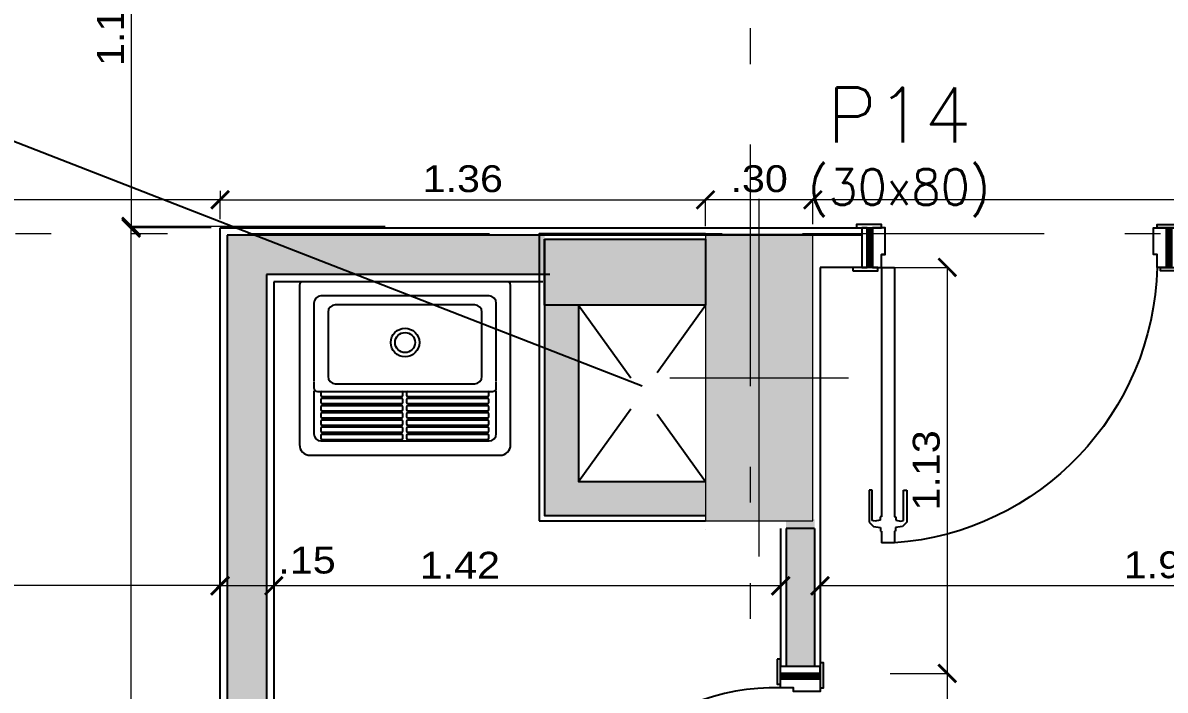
# Model space of a CAD drawing. Header units: metres. Extents: x 219 to 707, y -561 to -17.
# Drawn here: x 344.487 to 347.679, y -181.337 to -179.473 of the extents above; entities that cross this region are included whole.
import ezdxf
from ezdxf.enums import TextEntityAlignment as Align

# ---------------------------------------------------------------- set-up
doc = ezdxf.new("R2010")
doc.units = ezdxf.units.M
doc.linetypes.add('CYPE_RAYAPUNTOPUNTO', pattern=[0.45, 0.225, -0.075, 0, -0.075, 0, -0.075])
doc.linetypes.add('HIDDEN', pattern=[0.375, 0.25, -0.125])
for name, color, linetype in [('A-Aberturas', 2, 'Continuous'), ('A-Equipamiento fijo', 253, 'Continuous'), ('A-Muros', 4, 'Continuous'), ('A-Proyección', 1, 'HIDDEN'), ('A-Revoques', 1, 'Continuous'), ('CORRECCIONES', 1, 'Continuous'), ('Dr Ejes en bloque', 4, 'Continuous'), ('TCOTA', 1, 'Continuous')]:
    doc.layers.add(name, color=color, linetype=linetype)
for name, color, linetype, lineweight in [('COTAS_REPLANTEO', 7, 'CYPE_RAYAPUNTOPUNTO', 0), ('PILAR_DIM', 253, 'Continuous', 0), ('PILAR_EJES', 1, 'Continuous', 0), ('PILAR_HORMIGON', 5, 'Continuous', 20), ('PILAR_REF', 253, 'Continuous', 0)]:
    doc.layers.add(name, color=color, linetype=linetype, lineweight=lineweight)
for name, color, linetype, transparency in [('M-Muro hueco 11', 141, 'Continuous', 0.5), ('M1-Muro Común 20', 12, 'Continuous', 0.5), ('M3- Muro Hueco 15', 113, 'Continuous', 0.7)]:
    doc.layers.add(name, color=color, linetype=linetype, transparency=transparency)
doc.styles.add('1-50', font='arial.ttf', dxfattribs={"width": 1.1, "height": 0.075})
doc.styles.add('CYPETXT', font='romans', dxfattribs={"height": 0.2})
doc.dimstyles.new('1-50', dxfattribs={"dimscale": 0, "dimtxt": 0.075, "dimasz": 0.05, "dimexe": 0, "dimexo": 0.025, "dimgap": 0.02, "dimtad": 1, "dimzin": 4, "dimdsep": 46, "dimtxsty": '1-50', "dimblk": 'ARCHTICK', "dimcen": 0.09, "dimclrd": 256, "dimclre": 8, "dimclrt": 2, "dimadec": 0, "dimazin": 3, "dimtfac": 1, "dimtofl": 0, "dimtmove": 2, "dimatfit": 3, "dimldrblk": 'OPEN90', "dimfxl": 1, "dimtolj": 1, "dimtzin": 0, "dimlwd": 18, "dimlwe": 18, "dimarcsym": 0})

# ---------------------------------------------------------------- blocks, each defined once
blk = doc.blocks.new('Ltg')
for p, q in [((-0.01, 0), (-0.58, 0)), ((-0.59, -0.01), (-0.59, -0.455)), ((0, -0.455), (0, -0.01)), ((-0.55, -0.06), (-0.55, -0.2769)), ((-0.06, -0.04), (-0.53, -0.04)), ((-0.04, -0.2769), (-0.04, -0.06)), ((-0.51, -0.085), (-0.51, -0.265)), ((-0.1, -0.065), (-0.49, -0.065)), ((-0.08, -0.265), (-0.08, -0.085)), ((-0.55, -0.2784), (-0.55, -0.2965)), ((-0.49, -0.285), (-0.1, -0.285)), ((-0.04, -0.2965), (-0.04, -0.2784)), ((-0.55, -0.305), (-0.55, -0.425)), ((-0.54, -0.3065), (-0.5275, -0.3065)), ((-0.5305, -0.3095), (-0.5305, -0.3175)), ((-0.5275, -0.3065), (-0.064, -0.3065)), ((-0.301, -0.3175), (-0.301, -0.3095)), ((-0.2905, -0.3095), (-0.2905, -0.3175)), ((-0.064, -0.3065), (-0.05, -0.3065)), ((-0.061, -0.3175), (-0.061, -0.3095)), ((-0.04, -0.425), (-0.04, -0.305)), ((-0.5305, -0.3295), (-0.5305, -0.3375)), ((-0.5305, -0.3495), (-0.5305, -0.3575)), ((-0.5275, -0.3205), (-0.304, -0.3205)), ((-0.304, -0.3265), (-0.5275, -0.3265)), ((-0.5275, -0.3405), (-0.304, -0.3405)), ((-0.304, -0.3465), (-0.5275, -0.3465)), ((-0.301, -0.3375), (-0.301, -0.3295)), ((-0.301, -0.3575), (-0.301, -0.3495)), ((-0.2905, -0.3295), (-0.2905, -0.3375)), ((-0.2905, -0.3495), (-0.2905, -0.3575)), ((-0.2875, -0.3205), (-0.064, -0.3205)), ((-0.064, -0.3265), (-0.2875, -0.3265)), ((-0.2875, -0.3405), (-0.064, -0.3405)), ((-0.064, -0.3465), (-0.2875, -0.3465)), ((-0.061, -0.3375), (-0.061, -0.3295)), ((-0.061, -0.3575), (-0.061, -0.3495)), ((-0.5305, -0.3695), (-0.5305, -0.3775)), ((-0.5275, -0.3605), (-0.304, -0.3605)), ((-0.304, -0.3665), (-0.5275, -0.3665)), ((-0.5275, -0.3805), (-0.304, -0.3805)), ((-0.301, -0.3775), (-0.301, -0.3695)), ((-0.2905, -0.3695), (-0.2905, -0.3775)), ((-0.2875, -0.3605), (-0.064, -0.3605)), ((-0.064, -0.3665), (-0.2875, -0.3665)), ((-0.2875, -0.3805), (-0.064, -0.3805)), ((-0.061, -0.3775), (-0.061, -0.3695)), ((-0.5305, -0.3895), (-0.5305, -0.3975)), ((-0.5305, -0.4095), (-0.5305, -0.4175)), ((-0.304, -0.3865), (-0.5275, -0.3865)), ((-0.5275, -0.4005), (-0.304, -0.4005)), ((-0.304, -0.4065), (-0.5275, -0.4065)), ((-0.301, -0.3975), (-0.301, -0.3895)), ((-0.301, -0.4175), (-0.301, -0.4095)), ((-0.2905, -0.3895), (-0.2905, -0.3975)), ((-0.2905, -0.4095), (-0.2905, -0.4175)), ((-0.064, -0.3865), (-0.2875, -0.3865)), ((-0.2875, -0.4005), (-0.064, -0.4005)), ((-0.064, -0.4065), (-0.2875, -0.4065)), ((-0.061, -0.3975), (-0.061, -0.3895)), ((-0.061, -0.4175), (-0.061, -0.4095)), ((-0.5305, -0.4295), (-0.5305, -0.4375)), ((-0.53, -0.445), (-0.06, -0.445)), ((-0.5275, -0.4205), (-0.304, -0.4205)), ((-0.304, -0.4265), (-0.5275, -0.4265)), ((-0.5275, -0.4405), (-0.304, -0.4405)), ((-0.301, -0.4375), (-0.301, -0.4295)), ((-0.2905, -0.4295), (-0.2905, -0.4375)), ((-0.2875, -0.4205), (-0.064, -0.4205)), ((-0.064, -0.4265), (-0.2875, -0.4265)), ((-0.2875, -0.4405), (-0.064, -0.4405)), ((-0.061, -0.4375), (-0.061, -0.4295)), ((-0.56, -0.485), (-0.03, -0.485))]:
    blk.add_line(p, q)
for radius in [0.04, 0.028]:
    blk.add_circle((-0.295, -0.17), radius)
for centre, radius, start, end in [((-0.58, -0.01), 0.01, 90, 180), ((-0.01, -0.01), 0.01, 0, 90), ((-0.53, -0.06), 0.02, 90, 180), ((-0.06, -0.06), 0.02, 0, 90), ((-0.49, -0.085), 0.02, 90, 180), ((-0.1, -0.085), 0.02, 0, 90), ((-0.49, -0.265), 0.02, 180, 270), ((-0.1, -0.265), 0.02, 270, 0), ((-0.54, -0.2965), 0.01, 180, 270), ((-0.5275, -0.3095), 0.003, 90, 180), ((-0.5275, -0.3175), 0.003, 180, 270), ((-0.304, -0.3095), 0.003, 0, 90), ((-0.304, -0.3175), 0.003, 270, 0), ((-0.2875, -0.3095), 0.003, 90, 180), ((-0.2875, -0.3175), 0.003, 180, 270), ((-0.064, -0.3095), 0.003, 0, 90), ((-0.064, -0.3175), 0.003, 270, 0), ((-0.05, -0.2965), 0.01, 270, 360), ((-0.5275, -0.3295), 0.003, 90, 180), ((-0.5275, -0.3375), 0.003, 180, 270), ((-0.5275, -0.3495), 0.003, 90, 180), ((-0.304, -0.3295), 0.003, 0, 90), ((-0.304, -0.3375), 0.003, 270, 0), ((-0.304, -0.3495), 0.003, 0, 90), ((-0.2875, -0.3295), 0.003, 90, 180), ((-0.2875, -0.3375), 0.003, 180, 270), ((-0.2875, -0.3495), 0.003, 90, 180), ((-0.064, -0.3295), 0.003, 0, 90), ((-0.064, -0.3375), 0.003, 270, 0), ((-0.064, -0.3495), 0.003, 0, 90), ((-0.5275, -0.3575), 0.003, 180, 270), ((-0.5275, -0.3695), 0.003, 90, 180), ((-0.5275, -0.3775), 0.003, 180, 270), ((-0.304, -0.3575), 0.003, 270, 0), ((-0.304, -0.3695), 0.003, 0, 90), ((-0.304, -0.3775), 0.003, 270, 0), ((-0.2875, -0.3575), 0.003, 180, 270), ((-0.2875, -0.3695), 0.003, 90, 180), ((-0.2875, -0.3775), 0.003, 180, 270), ((-0.064, -0.3575), 0.003, 270, 0), ((-0.064, -0.3695), 0.003, 0, 90), ((-0.064, -0.3775), 0.003, 270, 0), ((-0.5275, -0.3895), 0.003, 90, 180), ((-0.5275, -0.3975), 0.003, 180, 270), ((-0.5275, -0.4095), 0.003, 90, 180), ((-0.304, -0.3895), 0.003, 0, 90), ((-0.304, -0.3975), 0.003, 270, 0), ((-0.304, -0.4095), 0.003, 0, 90), ((-0.2875, -0.3895), 0.003, 90, 180), ((-0.2875, -0.3975), 0.003, 180, 270), ((-0.2875, -0.4095), 0.003, 90, 180), ((-0.064, -0.3895), 0.003, 0, 90), ((-0.064, -0.3975), 0.003, 270, 0), ((-0.064, -0.4095), 0.003, 0, 90), ((-0.53, -0.425), 0.02, 180, 270), ((-0.5275, -0.4175), 0.003, 180, 270), ((-0.5275, -0.4295), 0.003, 90, 180), ((-0.5275, -0.4375), 0.003, 180, 270), ((-0.304, -0.4175), 0.003, 270, 0), ((-0.304, -0.4295), 0.003, 0, 90), ((-0.304, -0.4375), 0.003, 270, 0), ((-0.2875, -0.4175), 0.003, 180, 270), ((-0.2875, -0.4295), 0.003, 90, 180), ((-0.2875, -0.4375), 0.003, 180, 270), ((-0.064, -0.4175), 0.003, 270, 0), ((-0.064, -0.4295), 0.003, 0, 90), ((-0.064, -0.4375), 0.003, 270, 0), ((-0.06, -0.425), 0.02, 270, 0), ((-0.56, -0.455), 0.03, 180, 270), ((-0.03, -0.455), 0.03, 270, 0)]:
    blk.add_arc(centre, radius, start, end)
blk.add_point((0, 0))
blk = doc.blocks.new('hoja 75')
for p, q in [((2947.502, 1180.9982), (2947.5913, 1180.9982)), ((2947.502, 1180.9896), (2947.502, 1180.9982)), ((2947.5913, 1180.9982), (2947.6042, 1180.9864)), ((2947.5875, 1180.9896), (2947.502, 1180.9896)), ((2947.5768, 1180.9638), (2947.5768, 1180.9675)), ((2947.5768, 1180.9675), (2947.5864, 1180.9675)), ((2947.5864, 1180.9675), (2947.5891, 1180.9821)), ((2947.5891, 1180.9821), (2947.5875, 1180.9896)), ((2947.6042, 1180.9864), (2947.6069, 1180.967)), ((2947.6069, 1180.967), (2947.6166, 1180.967)), ((2947.6166, 1180.967), (2947.6166, 1180.9638)), ((2946.8799, 1180.9638), (2947.5768, 1180.9638)), ((2946.8799, 1180.9638), (2946.8799, 1180.9278)), ((2947.6166, 1180.9638), (2947.6499, 1180.9638)), ((2947.6499, 1180.9277), (2947.6499, 1180.9638)), ((2946.8799, 1180.9278), (2947.5768, 1180.9278)), ((2947.5875, 1180.9019), (2947.502, 1180.9019)), ((2947.502, 1180.9019), (2947.502, 1180.8933)), ((2947.5768, 1180.9278), (2947.5768, 1180.924)), ((2947.5768, 1180.924), (2947.5864, 1180.924)), ((2947.5864, 1180.924), (2947.5891, 1180.9094)), ((2947.5891, 1180.9094), (2947.5875, 1180.9019)), ((2947.5913, 1180.8933), (2947.6042, 1180.9051)), ((2947.6042, 1180.9051), (2947.6069, 1180.9245)), ((2947.6069, 1180.9245), (2947.6166, 1180.9245)), ((2947.6166, 1180.9277), (2947.6499, 1180.9277)), ((2947.6166, 1180.9245), (2947.6166, 1180.9277)), ((2947.502, 1180.8933), (2947.5913, 1180.8933))]:
    blk.add_line(p, q)
blk = doc.blocks.new('A$C30CA3CF2')
at = {"transparency": 33554661}
h = blk.add_hatch(dxfattribs=at)
h.set_pattern_fill('ANSI31', color=1, scale=0.001, angle=180, style=0)
h.set_pattern_definition([(225, (3011.2897267, 1180.500286), (0.0022450640303, -0.0022450640303), [])])
h.paths.add_polyline_path([(1.609, 0.7021), (1.624, 0.7021), (1.624, 0.8121), (1.609, 0.8121)])
h.paths.add_polyline_path([(0.774, 0.7021), (0.789, 0.7021), (0.789, 0.8121), (0.774, 0.8121)])
for p, q in [((0.774, 0.8121), (0.754, 0.8121)), ((1.624, 0.8121), (1.644, 0.8121)), ((0.824, 0.7761), (0.814, 0.7761)), ((1.574, 0.7021), (1.654, 0.7021))]:
    blk.add_line(p, q, dxfattribs=at)
for points in [[(0.734, 0.8221), (0.804, 0.8221), (0.804, 0.8121), (0.734, 0.8121)], [(1.664, 0.8221), (1.594, 0.8221), (1.594, 0.8121), (1.664, 0.8121)], [(0.744, 0.7021), (0.814, 0.7021), (0.814, 0.6921), (0.744, 0.6921)], [(1.654, 0.7021), (1.584, 0.7021), (1.584, 0.6921), (1.654, 0.6921)]]:
    blk.add_lwpolyline(points, close=True, dxfattribs=at)
at = {"color": 0, "linetype": 'ByBlock', "transparency": 33554661}
for points in [[(0.759, 0.8121), (0.774, 0.8121), (0.774, 0.7021), (0.759, 0.7021)], [(0.789, 0.8121), (0.814, 0.8121), (0.814, 0.7761), (0.824, 0.7761), (0.824, 0.7021), (0.789, 0.7021)], [(1.609, 0.8121), (1.584, 0.8121), (1.584, 0.7761), (1.574, 0.7761), (1.574, 0.7021), (1.609, 0.7021)], [(1.624, 0.8121), (1.639, 0.8121), (1.639, 0.7021), (1.624, 0.7021)]]:
    blk.add_lwpolyline(points, close=True, dxfattribs=at)
at = {"color": 1, "transparency": 33554661}
blk.add_arc((0.7921, 0.7921), 0.7921, 1.4466, 85.8096, dxfattribs=at)
at = {"transparency": 33554661, "rotation": 90}
blk.add_blockref('hoja 75', (1181.7777, -2946.0678), dxfattribs=at)
blk.add_blockref('hoja 75', (1181.7777, -2946.0678), dxfattribs=at)
blk = doc.blocks.new('hoja 65')
for p, q in [((1.8722, 6.9573), (1.8722, 6.9907)), ((1.9082, 6.9907), (1.8722, 6.9907)), ((1.8722, 6.9573), (1.8722, 6.9907)), ((1.9082, 6.9907), (1.8722, 6.9907)), ((1.9082, 6.9573), (1.9082, 6.9907)), ((1.9082, 6.9573), (1.9082, 6.9907)), ((1.8378, 6.9321), (1.8496, 6.945)), ((1.8378, 6.9321), (1.8496, 6.945)), ((1.8378, 6.8428), (1.8378, 6.9321)), ((1.8378, 6.8428), (1.8378, 6.9321)), ((1.8539, 6.9299), (1.8464, 6.9283)), ((1.8539, 6.9299), (1.8464, 6.9283)), ((1.8464, 6.9283), (1.8464, 6.8428)), ((1.8464, 6.9283), (1.8464, 6.8428)), ((1.8496, 6.945), (1.869, 6.9476)), ((1.8496, 6.945), (1.869, 6.9476)), ((1.8684, 6.9272), (1.8539, 6.9299)), ((1.8684, 6.9272), (1.8539, 6.9299)), ((1.8684, 6.9175), (1.8684, 6.9272)), ((1.8684, 6.9175), (1.8684, 6.9272)), ((1.869, 6.9476), (1.869, 6.9573)), ((1.869, 6.9573), (1.8722, 6.9573)), ((1.869, 6.9476), (1.869, 6.9573)), ((1.869, 6.9573), (1.8722, 6.9573)), ((1.9115, 6.9573), (1.9082, 6.9573)), ((1.9115, 6.9573), (1.9082, 6.9573)), ((1.9115, 6.9476), (1.9115, 6.9573)), ((1.9115, 6.9476), (1.9115, 6.9573)), ((1.9308, 6.945), (1.9115, 6.9476)), ((1.9308, 6.945), (1.9115, 6.9476)), ((1.912, 6.9272), (1.9265, 6.9299)), ((1.912, 6.9272), (1.9265, 6.9299)), ((1.912, 6.9175), (1.912, 6.9272)), ((1.912, 6.9175), (1.912, 6.9272)), ((1.9265, 6.9299), (1.9341, 6.9283)), ((1.9265, 6.9299), (1.9341, 6.9283)), ((1.9427, 6.9321), (1.9308, 6.945)), ((1.9427, 6.9321), (1.9308, 6.945)), ((1.9341, 6.9283), (1.9341, 6.8428)), ((1.9341, 6.9283), (1.9341, 6.8428)), ((1.9427, 6.8428), (1.9427, 6.9321)), ((1.9427, 6.8428), (1.9427, 6.9321)), ((1.8722, 6.9175), (1.8684, 6.9175)), ((1.8722, 6.9175), (1.8684, 6.9175)), ((1.8722, 6.3407), (1.8722, 6.9175)), ((1.8722, 6.3407), (1.8722, 6.9175)), ((1.9082, 6.3407), (1.9082, 6.9175)), ((1.9082, 6.9175), (1.912, 6.9175)), ((1.9082, 6.3407), (1.9082, 6.9175)), ((1.9082, 6.9175), (1.912, 6.9175)), ((1.8464, 6.8428), (1.8378, 6.8428)), ((1.8464, 6.8428), (1.8378, 6.8428)), ((1.9341, 6.8428), (1.9427, 6.8428)), ((1.9341, 6.8428), (1.9427, 6.8428)), ((1.8722, 6.3407), (1.9082, 6.3407)), ((1.8722, 6.3407), (1.9082, 6.3407))]:
    blk.add_line(p, q)
blk = doc.blocks.new('A$C9029')
at = {"transparency": 33554661}
h = blk.add_hatch(dxfattribs=at)
h.set_pattern_fill('ANSI31', color=1, scale=0.001, angle=180, style=0)
h.set_pattern_definition([(135, (3010.01075, -1180.768174), (0.0022450640303, 0.0022450640303), [])])
h.paths.add_polyline_path([(0.79, 0.01), (0.79, 0.12), (0.775, 0.12), (0.775, 0.01)])
h.paths.add_polyline_path([(0.055, 0.01), (0.055, 0.12), (0.04, 0.12), (0.04, 0.01)])
for p, q in [((0.04, 0.12), (0.02, 0.12)), ((0.79, 0.12), (0.81, 0.12)), ((0.04, 0.01), (0.02, 0.01)), ((0.79, 0.01), (0.81, 0.01))]:
    blk.add_line(p, q, dxfattribs=at)
for points in [[(0, 0.13), (0.07, 0.13), (0.07, 0.12), (0, 0.12)], [(0.83, 0.13), (0.76, 0.13), (0.76, 0.12), (0.83, 0.12)], [(0.01, 0.01), (0.08, 0.01), (0.08, 0), (0.01, 0)], [(0.82, 0.01), (0.75, 0.01), (0.75, 0), (0.82, 0)]]:
    blk.add_lwpolyline(points, close=True, dxfattribs=at)
at = {"color": 0, "linetype": 'ByBlock', "transparency": 33554661}
for points in [[(0.02, 0.12), (0.04, 0.12), (0.04, 0.01), (0.02, 0.01)], [(0.055, 0.12), (0.055, 0.01), (0.09, 0.01), (0.09, 0.084), (0.08, 0.084), (0.08, 0.12)], [(0.775, 0.12), (0.775, 0.01), (0.74, 0.01), (0.74, 0.084), (0.75, 0.084), (0.75, 0.12)], [(0.79, 0.12), (0.81, 0.12), (0.81, 0.01), (0.79, 0.01)]]:
    blk.add_lwpolyline(points, close=True, dxfattribs=at)
at = {"layer": 'A-Proyección', "transparency": 33554661}
blk.add_arc((0.1135, 0.1333), 0.6367, 358.7992, 89.7714, dxfattribs=at)
at = {"transparency": 33554661}
blk.add_blockref('hoja 65', (-1.7922, -6.2207), dxfattribs=at)
blk = doc.blocks.new('_ArchTick')
at = {"color": 0, "linetype": 'ByBlock', "const_width": 0.15}
blk.add_lwpolyline([(-0.5, -0.5), (0.5, 0.5)], dxfattribs=at)
blk = doc.blocks.new('*D453')
at = {"layer": 'Defpoints', "color": 0, "transparency": 16777216}
for p in [(346.886, -181.2904), (346.886, -182.0404), (347.0704, -182.0404)]:
    blk.add_point(p, dxfattribs=at)
at = {"layer": 'TCOTA', "color": 8, "lineweight": 18, "transparency": 16777216}
for p, q in [((346.911, -181.2904), (347.0704, -181.2904)), ((346.911, -182.0404), (347.0704, -182.0404))]:
    blk.add_line(p, q, dxfattribs=at)
at = {"layer": 'TCOTA', "lineweight": 18, "transparency": 16777216}
blk.add_line((347.0704, -181.2904), (347.0704, -182.0404), dxfattribs=at)
at = {"layer": 'TCOTA', "lineweight": 18, "transparency": 16777216, "xscale": 0.05, "yscale": 0.05, "zscale": 0.05}
for p, rotation in [((347.0704, -181.2904), 90), ((347.0704, -182.0404), 270)]:
    blk.add_blockref('_ArchTick', p, dxfattribs=dict(at, rotation=rotation))
at = {"layer": 'TCOTA', "color": 2, "transparency": 16777216, "insert": (347.0123, -181.6654), "char_height": 0.075, "attachment_point": 5, "rotation": 90, "style": '1-50'}
blk.add_mtext('\\A1;.75', dxfattribs=at)
blk = doc.blocks.new('_Open90')
at = {"color": 0, "linetype": 'ByBlock', "lineweight": -2}
for p, q in [((0, 0), (-1, 0)), ((-0.5, 0.5), (0, 0)), ((0, 0), (-0.5, -0.5))]:
    blk.add_line(p, q, dxfattribs=at)
blk = doc.blocks.new('*D454')
at = {"layer": 'Defpoints', "color": 0, "transparency": 16777216}
for p in [(346.7148, -180.1559), (346.911, -181.2904), (347.0704, -181.2904)]:
    blk.add_point(p, dxfattribs=at)
at = {"layer": 'TCOTA', "color": 8, "lineweight": 18, "transparency": 16777216}
for p, q in [((346.7398, -180.1559), (347.0704, -180.1559)), ((346.936, -181.2904), (347.0704, -181.2904))]:
    blk.add_line(p, q, dxfattribs=at)
at = {"layer": 'TCOTA', "lineweight": 18, "transparency": 16777216}
blk.add_line((347.0704, -180.1559), (347.0704, -181.2904), dxfattribs=at)
at = {"layer": 'TCOTA', "lineweight": 18, "transparency": 16777216, "xscale": 0.05, "yscale": 0.05, "zscale": 0.05}
for p, rotation in [((347.0704, -180.1559), 90), ((347.0704, -181.2904), 270)]:
    blk.add_blockref('_ArchTick', p, dxfattribs=dict(at, rotation=rotation))
at = {"layer": 'TCOTA', "color": 2, "transparency": 16777216, "insert": (347.0121, -180.7231), "char_height": 0.075, "attachment_point": 5, "rotation": 90, "style": '1-50'}
blk.add_mtext('\\A1;1.13', dxfattribs=at)
blk = doc.blocks.new('*D472')
at = {"layer": 'Defpoints', "color": 0, "transparency": 16777216}
for p in [(346.7148, -181.0456), (346.7148, -181.0456), (348.6367, -181.0456)]:
    blk.add_point(p, dxfattribs=at)
at = {"layer": 'TCOTA', "color": 8, "lineweight": 18, "transparency": 16777216}
for p, q in [((346.7148, -181.0206), (346.7148, -181.0456)), ((348.6367, -181.0206), (348.6367, -181.0456))]:
    blk.add_line(p, q, dxfattribs=at)
at = {"layer": 'TCOTA', "lineweight": 18, "transparency": 16777216}
blk.add_line((348.6367, -181.0456), (346.7148, -181.0456), dxfattribs=at)
at = {"layer": 'TCOTA', "lineweight": 18, "transparency": 16777216, "xscale": 0.05, "yscale": 0.05, "zscale": 0.05, "rotation": 180}
blk.add_blockref('_ArchTick', (346.7148, -181.0456), dxfattribs=at)
at = {"layer": 'TCOTA', "lineweight": 18, "transparency": 16777216, "xscale": 0.05, "yscale": 0.05, "zscale": 0.05}
blk.add_blockref('_ArchTick', (348.6367, -181.0456), dxfattribs=at)
at = {"layer": 'TCOTA', "color": 2, "transparency": 16777216, "insert": (347.6758, -180.9873), "char_height": 0.075, "attachment_point": 5, "style": '1-50'}
blk.add_mtext('\\A1;1.92', dxfattribs=at)
blk = doc.blocks.new('*D473')
at = {"layer": 'Defpoints', "color": 0, "transparency": 16777216}
for p in [(345.1883, -181.0456), (345.1883, -181.0456), (346.6048, -181.0456)]:
    blk.add_point(p, dxfattribs=at)
at = {"layer": 'TCOTA', "color": 8, "lineweight": 18, "transparency": 16777216}
for p, q in [((345.1883, -181.0206), (345.1883, -181.0456)), ((346.6048, -181.0206), (346.6048, -181.0456))]:
    blk.add_line(p, q, dxfattribs=at)
at = {"layer": 'TCOTA', "lineweight": 18, "transparency": 16777216}
blk.add_line((346.6048, -181.0456), (345.1883, -181.0456), dxfattribs=at)
at = {"layer": 'TCOTA', "lineweight": 18, "transparency": 16777216, "xscale": 0.05, "yscale": 0.05, "zscale": 0.05, "rotation": 180}
blk.add_blockref('_ArchTick', (345.1883, -181.0456), dxfattribs=at)
at = {"layer": 'TCOTA', "lineweight": 18, "transparency": 16777216, "xscale": 0.05, "yscale": 0.05, "zscale": 0.05}
blk.add_blockref('_ArchTick', (346.6048, -181.0456), dxfattribs=at)
at = {"layer": 'TCOTA', "color": 2, "transparency": 16777216, "insert": (345.7085, -180.988), "char_height": 0.075, "attachment_point": 5, "style": '1-50'}
blk.add_mtext('\\A1;1.42', dxfattribs=at)
blk = doc.blocks.new('*D474')
at = {"layer": 'Defpoints', "color": 0, "transparency": 16777216}
for p in [(345.0383, -181.0456), (345.0383, -181.0456), (345.1883, -181.0456)]:
    blk.add_point(p, dxfattribs=at)
at = {"layer": 'TCOTA', "color": 8, "lineweight": 18, "transparency": 16777216}
for p, q in [((345.0383, -181.0206), (345.0383, -181.0456)), ((345.1883, -181.0206), (345.1883, -181.0456))]:
    blk.add_line(p, q, dxfattribs=at)
at = {"layer": 'TCOTA', "lineweight": 18, "transparency": 16777216}
blk.add_line((345.1883, -181.0456), (345.0383, -181.0456), dxfattribs=at)
at = {"layer": 'TCOTA', "lineweight": 18, "transparency": 16777216, "xscale": 0.05, "yscale": 0.05, "zscale": 0.05, "rotation": 180}
blk.add_blockref('_ArchTick', (345.0383, -181.0456), dxfattribs=at)
at = {"layer": 'TCOTA', "lineweight": 18, "transparency": 16777216, "xscale": 0.05, "yscale": 0.05, "zscale": 0.05}
blk.add_blockref('_ArchTick', (345.1883, -181.0456), dxfattribs=at)
at = {"layer": 'TCOTA', "color": 2, "transparency": 16777216, "insert": (345.2814, -180.9742), "char_height": 0.075, "attachment_point": 5, "style": '1-50'}
blk.add_mtext('\\A1;.15', dxfattribs=at)
blk = doc.blocks.new('*D475')
at = {"layer": 'Defpoints', "color": 0, "transparency": 16777216}
for p in [(341.4446, -181.0447), (341.4446, -181.0447), (345.0383, -181.0456)]:
    blk.add_point(p, dxfattribs=at)
at = {"layer": 'TCOTA', "color": 8, "lineweight": 18, "transparency": 16777216}
for p, q in [((341.4446, -181.0197), (341.4446, -181.0447)), ((345.0383, -181.0206), (345.0383, -181.0447))]:
    blk.add_line(p, q, dxfattribs=at)
at = {"layer": 'TCOTA', "lineweight": 18, "transparency": 16777216}
blk.add_line((345.0383, -181.0447), (341.4446, -181.0447), dxfattribs=at)
at = {"layer": 'TCOTA', "lineweight": 18, "transparency": 16777216, "xscale": 0.05, "yscale": 0.05, "zscale": 0.05, "rotation": 180}
blk.add_blockref('_ArchTick', (341.4446, -181.0447), dxfattribs=at)
at = {"layer": 'TCOTA', "lineweight": 18, "transparency": 16777216, "xscale": 0.05, "yscale": 0.05, "zscale": 0.05}
blk.add_blockref('_ArchTick', (345.0383, -181.0447), dxfattribs=at)
at = {"layer": 'TCOTA', "color": 2, "transparency": 16777216, "insert": (343.2415, -180.9864), "char_height": 0.075, "attachment_point": 5, "style": '1-50'}
blk.add_mtext('\\A1;3.59', dxfattribs=at)
blk = doc.blocks.new('*D478')
at = {"layer": 'Defpoints', "color": 0, "transparency": 16777216}
for p in [(346.6948, -179.967), (346.6948, -180.0606), (351.6448, -180.0622)]:
    blk.add_point(p, dxfattribs=at)
at = {"layer": 'TCOTA', "color": 8, "lineweight": 18, "transparency": 16777216}
for p, q in [((346.6948, -180.0356), (346.6948, -179.967)), ((351.6448, -180.0372), (351.6448, -179.967))]:
    blk.add_line(p, q, dxfattribs=at)
at = {"layer": 'TCOTA', "lineweight": 18, "transparency": 16777216}
blk.add_line((351.6448, -179.967), (346.6948, -179.967), dxfattribs=at)
at = {"layer": 'TCOTA', "lineweight": 18, "transparency": 16777216, "xscale": 0.05, "yscale": 0.05, "zscale": 0.05, "rotation": 180}
blk.add_blockref('_ArchTick', (346.6948, -179.967), dxfattribs=at)
at = {"layer": 'TCOTA', "lineweight": 18, "transparency": 16777216, "xscale": 0.05, "yscale": 0.05, "zscale": 0.05}
blk.add_blockref('_ArchTick', (351.6448, -179.967), dxfattribs=at)
at = {"layer": 'TCOTA', "color": 2, "transparency": 16777216, "insert": (349.1698, -179.9087), "char_height": 0.075, "attachment_point": 5, "style": '1-50'}
blk.add_mtext('\\A1;4.95', dxfattribs=at)
blk = doc.blocks.new('*D479')
at = {"layer": 'Defpoints', "color": 0, "transparency": 16777216}
for p in [(346.3948, -179.967), (346.6948, -180.0606), (346.3948, -180.0659)]:
    blk.add_point(p, dxfattribs=at)
at = {"layer": 'TCOTA', "color": 8, "lineweight": 18, "transparency": 16777216}
for p, q in [((346.3948, -180.0409), (346.3948, -179.967)), ((346.6948, -180.0356), (346.6948, -179.967))]:
    blk.add_line(p, q, dxfattribs=at)
at = {"layer": 'TCOTA', "lineweight": 18, "transparency": 16777216}
blk.add_line((346.6948, -179.967), (346.3948, -179.967), dxfattribs=at)
at = {"layer": 'TCOTA', "lineweight": 18, "transparency": 16777216, "xscale": 0.05, "yscale": 0.05, "zscale": 0.05, "rotation": 180}
blk.add_blockref('_ArchTick', (346.3948, -179.967), dxfattribs=at)
at = {"layer": 'TCOTA', "lineweight": 18, "transparency": 16777216, "xscale": 0.05, "yscale": 0.05, "zscale": 0.05}
blk.add_blockref('_ArchTick', (346.6948, -179.967), dxfattribs=at)
at = {"layer": 'TCOTA', "color": 2, "transparency": 16777216, "insert": (346.5448, -179.9087), "char_height": 0.075, "attachment_point": 5, "style": '1-50'}
blk.add_mtext('\\A1;.30', dxfattribs=at)
blk = doc.blocks.new('*D480')
at = {"layer": 'Defpoints', "color": 0, "transparency": 16777216}
for p in [(346.3948, -179.967), (345.0383, -180.0459), (346.3948, -180.0459)]:
    blk.add_point(p, dxfattribs=at)
at = {"layer": 'TCOTA', "color": 8, "lineweight": 18, "transparency": 16777216}
for p, q in [((345.0383, -180.0209), (345.0383, -179.967)), ((346.3948, -180.0209), (346.3948, -179.967))]:
    blk.add_line(p, q, dxfattribs=at)
at = {"layer": 'TCOTA', "lineweight": 18, "transparency": 16777216}
blk.add_line((345.0383, -179.967), (346.3948, -179.967), dxfattribs=at)
at = {"layer": 'TCOTA', "lineweight": 18, "transparency": 16777216, "xscale": 0.05, "yscale": 0.05, "zscale": 0.05, "rotation": 180}
blk.add_blockref('_ArchTick', (345.0383, -179.967), dxfattribs=at)
at = {"layer": 'TCOTA', "lineweight": 18, "transparency": 16777216, "xscale": 0.05, "yscale": 0.05, "zscale": 0.05}
blk.add_blockref('_ArchTick', (346.3948, -179.967), dxfattribs=at)
at = {"layer": 'TCOTA', "color": 2, "transparency": 16777216, "insert": (345.7166, -179.9087), "char_height": 0.075, "attachment_point": 5, "style": '1-50'}
blk.add_mtext('\\A1;1.36', dxfattribs=at)
blk = doc.blocks.new('*D481')
at = {"layer": 'Defpoints', "color": 0, "transparency": 16777216}
for p in [(340.9453, -179.967), (340.9453, -179.967), (345.0383, -179.967)]:
    blk.add_point(p, dxfattribs=at)
at = {"layer": 'TCOTA', "color": 8, "lineweight": 18, "transparency": 16777216}
for p, q in [((340.9453, -179.942), (340.9453, -179.967)), ((345.0383, -179.942), (345.0383, -179.967))]:
    blk.add_line(p, q, dxfattribs=at)
at = {"layer": 'TCOTA', "lineweight": 18, "transparency": 16777216}
blk.add_line((345.0383, -179.967), (340.9453, -179.967), dxfattribs=at)
at = {"layer": 'TCOTA', "lineweight": 18, "transparency": 16777216, "xscale": 0.05, "yscale": 0.05, "zscale": 0.05, "rotation": 180}
blk.add_blockref('_ArchTick', (340.9453, -179.967), dxfattribs=at)
at = {"layer": 'TCOTA', "lineweight": 18, "transparency": 16777216, "xscale": 0.05, "yscale": 0.05, "zscale": 0.05}
blk.add_blockref('_ArchTick', (345.0383, -179.967), dxfattribs=at)
at = {"layer": 'TCOTA', "color": 2, "transparency": 16777216, "insert": (342.9918, -179.9087), "char_height": 0.075, "attachment_point": 5, "style": '1-50'}
blk.add_mtext('\\A1;4.09', dxfattribs=at)
blk = doc.blocks.new('*D482')
at = {"layer": 'Defpoints', "color": 0, "transparency": 16777216}
for p in [(344.7898, -180.0459), (345.0383, -180.0459), (345.0383, -184.1288)]:
    blk.add_point(p, dxfattribs=at)
at = {"layer": 'TCOTA', "color": 8, "lineweight": 18, "transparency": 16777216}
for p, q in [((345.0133, -180.0459), (344.7898, -180.0459)), ((345.0133, -184.1288), (344.7898, -184.1288))]:
    blk.add_line(p, q, dxfattribs=at)
at = {"layer": 'TCOTA', "lineweight": 18, "transparency": 16777216}
blk.add_line((344.7898, -184.1288), (344.7898, -180.0459), dxfattribs=at)
at = {"layer": 'TCOTA', "lineweight": 18, "transparency": 16777216, "xscale": 0.05, "yscale": 0.05, "zscale": 0.05}
for p, rotation in [((344.7898, -180.0459), 90), ((344.7898, -184.1288), 270)]:
    blk.add_blockref('_ArchTick', p, dxfattribs=dict(at, rotation=rotation))
at = {"layer": 'TCOTA', "color": 2, "transparency": 16777216, "insert": (344.7315, -182.0873), "char_height": 0.075, "attachment_point": 5, "rotation": 90, "style": '1-50'}
blk.add_mtext('\\A1;4.08', dxfattribs=at)
blk = doc.blocks.new('*D483')
at = {"layer": 'Defpoints', "color": 0, "transparency": 16777216}
for p in [(345.5248, -178.9212), (344.7898, -180.0414), (345.5248, -180.0414)]:
    blk.add_point(p, dxfattribs=at)
at = {"layer": 'TCOTA', "color": 8, "lineweight": 18, "transparency": 16777216}
for p, q in [((345.4998, -178.9212), (344.7898, -178.9212)), ((345.4998, -180.0414), (344.7898, -180.0414))]:
    blk.add_line(p, q, dxfattribs=at)
at = {"layer": 'TCOTA', "lineweight": 18, "transparency": 16777216}
blk.add_line((344.7898, -178.9212), (344.7898, -180.0414), dxfattribs=at)
at = {"layer": 'TCOTA', "lineweight": 18, "transparency": 16777216, "xscale": 0.05, "yscale": 0.05, "zscale": 0.05}
for p, rotation in [((344.7898, -178.9212), 90), ((344.7898, -180.0414), 270)]:
    blk.add_blockref('_ArchTick', p, dxfattribs=dict(at, rotation=rotation))
at = {"layer": 'TCOTA', "color": 2, "transparency": 16777216, "insert": (344.7321, -179.4813), "char_height": 0.075, "attachment_point": 5, "rotation": 90, "style": '1-50'}
blk.add_mtext('\\A1;1.12', dxfattribs=at)
blk = doc.blocks.new('Ejes del pilar')
at = {"layer": 'PILAR_EJES'}
for p, q in [((0, -0.5), (0, 0.5)), ((-0.5, 0), (0.5, 0))]:
    blk.add_line(p, q, dxfattribs=at)
blk = doc.blocks.new('A$Cbfd24b4d')
at = {"transparency": 33554559}
h = blk.add_hatch(color=253, dxfattribs=at)
h.paths.add_polyline_path([(-17.7008, -9.9381), (-17.0008, -9.9381), (-17.0008, -9.6381), (-17.7008, -9.6381)])
h.paths.add_polyline_path([(-17.2011, -13.9003), (-16.9011, -13.9003), (-16.9011, -13.3003), (-17.2011, -13.3003)])
h.paths.add_polyline_path([(-12.0511, -13.9003), (-11.7511, -13.9003), (-11.7511, -13.3003), (-12.0511, -13.3003)])
h.paths.add_polyline_path([(-12.0508, -10.4381), (-11.7508, -10.4381), (-11.7508, -9.6381), (-12.0508, -9.6381)])
h.paths.add_polyline_path([(-6.8008, -10.3381), (-6.4508, -10.3381), (-6.4508, -9.6381), (-6.8008, -9.6381)])
h.paths.add_polyline_path([(-6.802, -13.9003), (-6.502, -13.9003), (-6.502, -13.3003), (-6.802, -13.3003)])
h.paths.add_polyline_path([(-3.7511, -13.9003), (-3.4511, -13.9003), (-3.4511, -13.2003), (-3.7511, -13.2003)])
h.paths.add_polyline_path([(-3.7508, -10.3381), (-3.4508, -10.3381), (-3.4508, -9.6381), (-3.7508, -9.6381)])
h.paths.add_polyline_path([(0.9002, -13.9003), (1.6002, -13.9003), (1.6002, -13.6003), (0.9002, -13.6003)])
h.paths.add_polyline_path([(6.3, -13.9003), (6.6, -13.9003), (6.6, -13.3003), (6.3, -13.3003)])
h.paths.add_polyline_path([(6.3, -10.3381), (6.6, -10.3381), (6.6, -9.6381), (6.3, -9.6381)])
h.paths.add_polyline_path([(6.2997, -3.5519), (6.5997, -3.5519), (6.5997, -2.8519), (6.2997, -2.8519)])
h.paths.add_polyline_path([(-0.3503, -4.0492), (-0.0503, -4.0492), (-0.0503, -3.3492), (-0.3503, -3.3492)])
h.paths.add_polyline_path([(-3.1503, -4.05), (-2.8503, -4.05), (-2.8503, -3.35), (-3.1503, -3.35)])
h.paths.add_polyline_path([(-7.3003, -3.6492), (-6.6003, -3.6492), (-6.6003, -3.3492), (-7.3003, -3.3492)])
h.paths.add_polyline_path([(-12.0503, -3.6492), (-11.3503, -3.6492), (-11.3503, -3.3492), (-12.0503, -3.3492)])
at = {"layer": 'PILAR_HORMIGON'}
blk.add_lwpolyline([(-12.0508, -10.4381), (-11.7508, -10.4381), (-11.7508, -9.6381), (-12.0508, -9.6381), (-12.0508, -10.4381)], close=True, dxfattribs=at)
blk.add_lwpolyline([(-12.0508, -10.4381), (-11.7508, -10.4381), (-11.7508, -9.6381), (-12.0508, -9.6381), (-12.0508, -10.4381)], close=True, dxfattribs=at)
at = {"layer": 'PILAR_EJES', "xscale": 0.5}
blk.add_blockref('Ejes del pilar', (-11.9008, -10.0381), dxfattribs=at)
blk.add_blockref('Ejes del pilar', (-11.9008, -10.0381), dxfattribs=at)
at = {"layer": 'PILAR_DIM', "lineweight": 0, "style": 'CYPETXT', "width": 0.882521}
blk.add_text('(30x80)', height=0.1, dxfattribs=at).set_placement((-11.7639, -9.5554), (-11.2554, -9.5554), align=Align.FIT)
blk.add_text('(30x80)', height=0.1, dxfattribs=at).set_placement((-11.7639, -9.5554), (-11.2554, -9.5554), align=Align.FIT)
at = {"layer": 'PILAR_REF', "style": 'CYPETXT', "width": 0.934902}
blk.add_text('P14', height=0.15333, dxfattribs=at).set_placement((-11.711, -9.3812), (-11.3082, -9.3812), align=Align.FIT)
blk.add_text('P14', height=0.15333, dxfattribs=at).set_placement((-11.711, -9.3812), (-11.3082, -9.3812), align=Align.FIT)
blk = doc.blocks.new('DSADADASDAS')
at = {"layer": 'COTAS_REPLANTEO', "ltscale": 3}
for p, q in [((120.8027, 125.9327, -0.525), (120.8027, 146.4778, -0.525)), ((110.0984, 134.1088, -0.525), (141.6696, 134.1088, -0.525))]:
    blk.add_line(p, q, dxfattribs=at)

msp = doc.modelspace()

# ---------------------------------------------------------------- hatches: boundary and pattern name
at = {"layer": 'M-Muro hueco 11', "transparency": 33554534}
h = msp.add_hatch(color=256, dxfattribs=at)
h.dxf.hatch_style = 1
h.paths.add_polyline_path([(346.6998, -180.8602), (346.6198, -180.8602), (346.6198, -181.2704), (346.6998, -181.2704)])
at = {"layer": 'M1-Muro Común 20', "transparency": 33554687}
h = msp.add_hatch(color=256, dxfattribs=at)
h.dxf.hatch_style = 1
h.paths.add_polyline_path([(346.3948, -180.0768), (345.9451, -180.0768), (345.9451, -180.2618), (346.3948, -180.2618)])
at = {"layer": 'M3- Muro Hueco 15', "transparency": 33554687}
h = msp.add_hatch(color=256, dxfattribs=at)
h.dxf.hatch_style = 1
h.paths.add_polyline_path([(346.0398, -180.2618), (345.9451, -180.2618), (345.9451, -180.8493), (346.3947, -180.849), (346.395, -180.754), (346.0402, -180.7543)])
h.paths.add_polyline_path([(345.1683, -180.1759), (345.9451, -180.1759), (345.9451, -180.0659), (345.0583, -180.0659), (345.0583, -184.1438), (345.1683, -184.1438)])

# ---------------------------------------------------------------- linework, layer by layer
at = {"layer": 'A-Muros', "transparency": 33554687}
for p, q in [((346.8317, -180.0659), (345.0583, -180.0659)), ((345.0583, -180.0659), (345.0583, -184.1438)), ((345.9451, -180.0768), (345.9451, -180.6387)), ((345.9598, -180.1759), (345.1683, -180.1759)), ((345.1683, -180.1759), (345.1683, -182.1945)), ((346.3951, -180.8872), (346.3948, -180.8872)), ((346.6198, -180.8856), (346.6198, -181.2704)), ((346.6998, -180.8856), (346.6198, -180.8856)), ((346.6998, -180.8856), (346.6998, -181.2704))]:
    msp.add_line(p, q, dxfattribs=at)
at = {"layer": 'A-Muros'}
msp.add_line((346.6198, -181.2704), (346.6998, -181.2704), dxfattribs=at)
at = {"layer": 'A-Muros', "transparency": 33554687}
msp.add_lwpolyline([(345.9451, -180.0768), (346.3951, -180.0768), (346.3951, -180.2618), (345.9451, -180.2618)], close=True, dxfattribs=at)
at = {"layer": 'A-Proyección', "transparency": 33554687}
for points in [[(346.0401, -180.7541), (346.3951, -180.2616)], [(346.0401, -180.2618), (346.3951, -180.7541)]]:
    msp.add_lwpolyline(points, dxfattribs=at)
at = {"layer": 'A-Revoques', "transparency": 33554687}
for p, q in [((345.0383, -184.1288), (345.0383, -180.0459)), ((345.0383, -180.0459), (346.8317, -180.0459)), ((346.8317, -180.1559), (346.7148, -180.1559)), ((346.7148, -180.1559), (346.7148, -181.2704)), ((345.9398, -180.1959), (345.1883, -180.1959)), ((345.1883, -180.1959), (345.1883, -182.1745)), ((346.6048, -180.8856), (346.6048, -181.2704))]:
    msp.add_line(p, q, dxfattribs=at)
for points in [[(346.3951, -180.0618), (345.9301, -180.0618), (345.9301, -180.8641)], [(345.9451, -180.2641), (345.9451, -180.8491), (346.3951, -180.8491)], [(346.3951, -180.2618), (346.0401, -180.2618), (346.0401, -180.7541), (346.3951, -180.7541)], [(345.9301, -180.8641), (346.3951, -180.8641)]]:
    msp.add_lwpolyline(points, dxfattribs=at)
at = {"layer": 'CORRECCIONES', "color": 114, "true_color": 0x139b48}
msp.add_lwpolyline([(346.2176, -180.4876), (336.0442, -176.526), (330.8854, -176.526)], dxfattribs=at)

# ---------------------------------------------------------------- block references
msp.add_blockref('A$Cbfd24b4d', (358.4456, -170.426))
at = {"layer": 'A-Aberturas', "transparency": 33554687, "xscale": -1, "rotation": 180}
msp.add_blockref('A$C30CA3CF2', (346.0727, -179.3438), dxfattribs=at)
at = {"layer": 'A-Aberturas', "transparency": 33554687, "rotation": 90}
msp.add_blockref('A$C9029', (346.7248, -182.0804), dxfattribs=at)
at = {"layer": 'A-Equipamiento fijo', "transparency": 33554687}
msp.add_blockref('Ltg', (345.8502, -180.1959), dxfattribs=at)
at = {"layer": 'Dr Ejes en bloque'}
msp.add_blockref('DSADADASDAS', (225.7179, -314.1705, 0.525), dxfattribs=at)

# ---------------------------------------------------------------- dimensions: what is measured, and where the dimension line sits
at = {"layer": 'TCOTA'}
for base, p1, p2, picture, middle in [((344.7898, -180.0414), (345.5248, -178.9212), (345.5248, -180.0414), '*D483', (344.7321, -179.4813)), ((344.7898, -180.0459), (345.0383, -184.1288), (345.0383, -180.0459), '*D482', (344.7315, -182.0873)), ((347.0704, -181.2904), (346.7148, -180.1559), (346.911, -181.2904), '*D454', (347.0121, -180.7231)), ((347.0704, -182.0404), (346.886, -181.2904), (346.886, -182.0404), '*D453', (347.0123, -181.6654))]:
    dim = msp.add_linear_dim(base=base, p1=p1, p2=p2, angle=90, dimstyle='1-50', override={"dimscale": 1}, dxfattribs=at)
    dim.commit()
    dim.dimension.update_dxf_attribs({"geometry": picture, "text_midpoint": middle})
for base, p1, p2, picture, middle in [((340.9453, -179.967), (345.0383, -179.967), (340.9453, -179.967), '*D481', (342.9918, -179.9087)), ((346.3948, -179.967), (345.0383, -180.0459), (346.3948, -180.0459), '*D480', (345.7166, -179.9087)), ((346.3948, -179.967), (346.6948, -180.0606), (346.3948, -180.0659), '*D479', (346.5448, -179.9087)), ((346.6948, -179.967), (351.6448, -180.0622), (346.6948, -180.0606), '*D478', (349.1698, -179.9087)), ((341.4446, -181.0447), (345.0383, -181.0456), (341.4446, -181.0447), '*D475', (343.2415, -180.9864)), ((346.7148, -181.0456), (348.6367, -181.0456), (346.7148, -181.0456), '*D472', (347.6758, -180.9873))]:
    dim = msp.add_linear_dim(base=base, p1=p1, p2=p2, dimstyle='1-50', override={"dimscale": 1}, dxfattribs=at)
    dim.commit()
    dim.dimension.update_dxf_attribs({"geometry": picture, "text_midpoint": middle})
for base, p1, p2, picture, middle in [((345.0383, -181.0456), (345.1883, -181.0456), (345.0383, -181.0456), '*D474', (345.2814, -180.9742)), ((345.1883, -181.0456), (346.6048, -181.0456), (345.1883, -181.0456), '*D473', (345.7085, -180.988))]:
    dim = msp.add_linear_dim(base=base, p1=p1, p2=p2, dimstyle='1-50', override={"dimscale": 1}, dxfattribs=at)
    dim.commit()
    dim.dimension.update_dxf_attribs({"geometry": picture, "text_midpoint": middle, "dimtype": 160})

doc.saveas('drawing.dxf')
